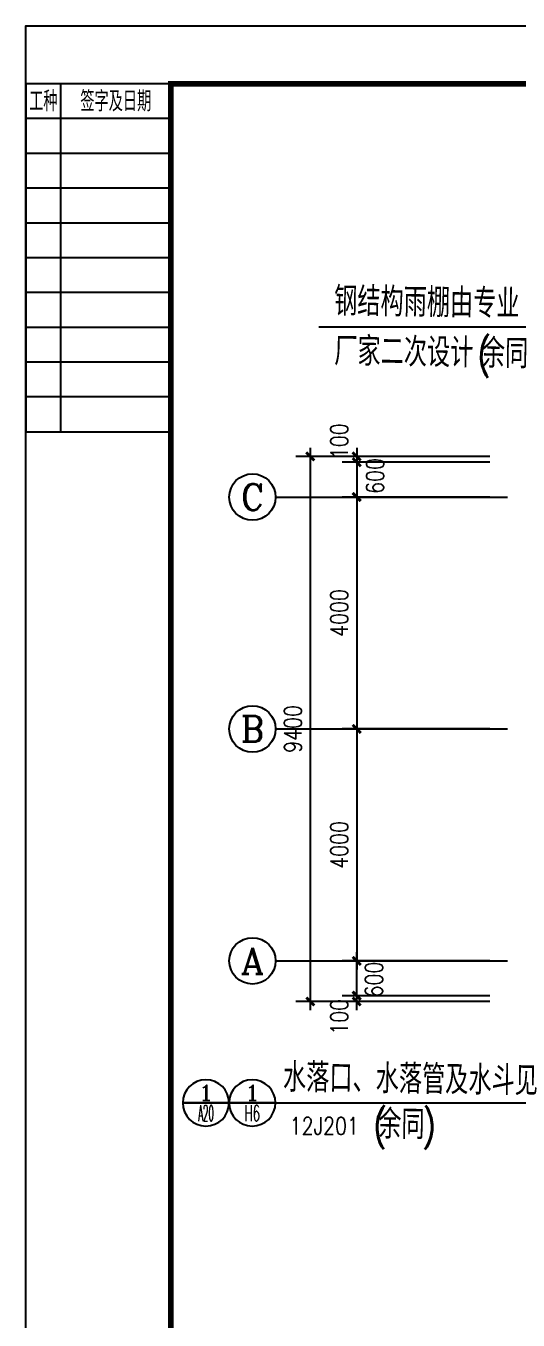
# Model space of a CAD drawing. Extents: x 535358 to 858566, y -185481 to -98609.
# Drawn here: x 774197 to 782692, y -142580 to -120258 of the extents above; entities that cross this region are included whole.
import ezdxf
from ezdxf.enums import TextEntityAlignment as Align

# ---------------------------------------------------------------- set-up
doc = ezdxf.new("R2010")
doc.units = 0
doc.header["$LTSCALE"] = 1000
doc.header["$MEASUREMENT"] = 0
doc.layers.get('0').update_dxf_attribs({"linetype": 'CONTINUOUS'})
doc.layers.get('DEFPOINTS').update_dxf_attribs({"linetype": 'CONTINUOUS'})
for name, color, linetype in [('1', 3, 'CONTINUOUS'), ('AXIS', 3, 'CONTINUOUS'), ('AXIS_TEXT', 3, 'CONTINUOUS'), ('LEVL', 3, 'CONTINUOUS'), ('PUB_SYMB', 3, 'CONTINUOUS'), ('PUB_TITLE', 4, 'CONTINUOUS'), ('WINDOW_TEXT', 7, 'CONTINUOUS')]:
    doc.layers.add(name, color=color, linetype=linetype)
doc.styles.add('_HZTXT', font='txt.shx', dxfattribs={"width": 0.8, "bigfont": 'HZTXT.shx'})
doc.styles.add('COMP', font='COMPLEX.shx', dxfattribs={"bigfont": 'hztxt'})
doc.styles.add('COMPLEX', font='COMPLEX.shx')
doc.styles.add('dim_font', font='SIMPLEX.shx', dxfattribs={"width": 0.8})
doc.dimstyles.new('DIMN', dxfattribs={"dimtxt": 300, "dimasz": 100, "dimexe": 250, "dimexo": 300, "dimgap": 0, "dimtad": 0, "dimdec": 0, "dimzin": 0, "dimdsep": 46, "dimtxsty": 'dim_font', "dimblk": 'ARCHTICK', "dimcen": 0.09, "dimdle": 150, "dimclrt": 7, "dimazin": 0, "dimtfac": 1, "dimtdec": 0, "dimtix": 1, "dimtmove": 2, "dimatfit": 3, "dimldrblk": 'ARCHTICK', "dimfxl": 1, "dimtvp": 1, "dimtolj": 1, "dimtzin": 0, "dimarcsym": 0})

# ---------------------------------------------------------------- blocks, each defined once
blk = doc.blocks.new('_axiso')
blk.add_circle((0, 0), 0.5)
at = {"layer": 'AXIS_TEXT', "style": 'COMPLEX', "width": 1.041667}
blk.add_attdef('A', text='', height=0.56, dxfattribs=at).set_placement((-0.25, -0.28), (0.25, -0.28), align=Align.FIT)
blk = doc.blocks.new('_archtick')
at = {"const_width": 0.5}
blk.add_lwpolyline([(-0.7, -0.7), (0.7, 0.7)], dxfattribs=at)
blk = doc.blocks.new('*D781')
at = {"layer": 'AXIS', "color": 0, "lineweight": -2, "transparency": 16777216}
for p, q in [((779906, -128234), (779906, -132534)), ((782206, -128384), (779656, -128384)), ((782206, -132384), (779656, -132384))]:
    blk.add_line(p, q, dxfattribs=at)
at = {"layer": 'DEFPOINTS', "color": 0, "transparency": 16777216}
for p in [(782506, -128384), (779906, -132384), (782506, -132384)]:
    blk.add_point(p, dxfattribs=at)
at = {"layer": 'AXIS', "color": 0, "lineweight": -2, "transparency": 16777216, "xscale": 100, "yscale": 100, "zscale": 100}
for p, rotation in [((779906, -128384), 90), ((779906, -132384), 270)]:
    blk.add_blockref('_archtick', p, dxfattribs=dict(at, rotation=rotation))
at = {"layer": 'AXIS', "color": 7, "transparency": 16777216, "insert": (779606, -130384), "char_height": 300, "attachment_point": 5, "rotation": 90, "style": 'dim_font'}
blk.add_mtext('\\A1;4000', dxfattribs=at)
blk = doc.blocks.new('*D782')
at = {"layer": 'AXIS', "color": 0, "lineweight": -2, "transparency": 16777216}
for p, q in [((779906, -132234), (779906, -136534)), ((782206, -132384), (779656, -132384)), ((782206, -136384), (779656, -136384))]:
    blk.add_line(p, q, dxfattribs=at)
at = {"layer": 'DEFPOINTS', "color": 0, "transparency": 16777216}
for p in [(782506, -132384), (779906, -136384), (782506, -136384)]:
    blk.add_point(p, dxfattribs=at)
at = {"layer": 'AXIS', "color": 0, "lineweight": -2, "transparency": 16777216, "xscale": 100, "yscale": 100, "zscale": 100}
for p, rotation in [((779906, -132384), 90), ((779906, -136384), 270)]:
    blk.add_blockref('_archtick', p, dxfattribs=dict(at, rotation=rotation))
at = {"layer": 'AXIS', "color": 7, "transparency": 16777216, "insert": (779606, -134384), "char_height": 300, "attachment_point": 5, "rotation": 90, "style": 'dim_font'}
blk.add_mtext('\\A1;4000', dxfattribs=at)
blk = doc.blocks.new('*D783')
at = {"layer": 'AXIS', "color": 0, "lineweight": -2, "transparency": 16777216}
for p, q in [((779106, -127534), (779106, -137234)), ((782206, -127684), (778856, -127684)), ((782206, -137084), (778856, -137084))]:
    blk.add_line(p, q, dxfattribs=at)
at = {"layer": 'DEFPOINTS', "color": 0, "transparency": 16777216}
for p in [(782506, -127684), (779106, -137084), (782506, -137084)]:
    blk.add_point(p, dxfattribs=at)
at = {"layer": 'AXIS', "color": 0, "lineweight": -2, "transparency": 16777216, "xscale": 100, "yscale": 100, "zscale": 100}
for p, rotation in [((779106, -127684), 90), ((779106, -137084), 270)]:
    blk.add_blockref('_archtick', p, dxfattribs=dict(at, rotation=rotation))
at = {"layer": 'AXIS', "color": 7, "transparency": 16777216, "insert": (778806, -132384), "char_height": 300, "attachment_point": 5, "rotation": 90, "style": 'dim_font'}
blk.add_mtext('\\A1;9400', dxfattribs=at)
blk = doc.blocks.new('*D784')
at = {"layer": 'AXIS', "color": 0, "lineweight": -2, "transparency": 16777216}
for p, q in [((779906, -127634), (779906, -128534)), ((782206, -127784), (779656, -127784)), ((782206, -128384), (779656, -128384))]:
    blk.add_line(p, q, dxfattribs=at)
at = {"layer": 'DEFPOINTS', "color": 0, "transparency": 16777216}
for p in [(782506, -127784), (779906, -128384), (782506, -128384)]:
    blk.add_point(p, dxfattribs=at)
at = {"layer": 'AXIS', "color": 0, "lineweight": -2, "transparency": 16777216, "xscale": 100, "yscale": 100, "zscale": 100}
for p, rotation in [((779906, -127784), 90), ((779906, -128384), 270)]:
    blk.add_blockref('_archtick', p, dxfattribs=dict(at, rotation=rotation))
at = {"layer": 'AXIS', "color": 7, "transparency": 16777216, "insert": (780223, -128021), "char_height": 300, "attachment_point": 5, "rotation": 90, "style": 'dim_font'}
blk.add_mtext('\\A1;600', dxfattribs=at)
blk = doc.blocks.new('*D785')
at = {"layer": 'AXIS', "color": 0, "lineweight": -2, "transparency": 16777216}
for p, q in [((779906, -137134), (779906, -136234)), ((782206, -136384), (779656, -136384)), ((782206, -136984), (779656, -136984))]:
    blk.add_line(p, q, dxfattribs=at)
at = {"layer": 'DEFPOINTS', "color": 0, "transparency": 16777216}
for p in [(779906, -136384), (782506, -136384), (782506, -136984)]:
    blk.add_point(p, dxfattribs=at)
at = {"layer": 'AXIS', "color": 0, "lineweight": -2, "transparency": 16777216, "xscale": 100, "yscale": 100, "zscale": 100}
for p, rotation in [((779906, -136384), 90), ((779906, -136984), 270)]:
    blk.add_blockref('_archtick', p, dxfattribs=dict(at, rotation=rotation))
at = {"layer": 'AXIS', "color": 7, "transparency": 16777216, "insert": (780205, -136706), "char_height": 300, "attachment_point": 5, "rotation": 90, "style": 'dim_font'}
blk.add_mtext('\\A1;600', dxfattribs=at)
blk = doc.blocks.new('*D811')
at = {"layer": 'AXIS', "color": 0, "lineweight": -2, "transparency": 16777216}
for p, q in [((779906, -127534), (779906, -127934)), ((782206, -127684), (779656, -127684)), ((782206, -127784), (779656, -127784))]:
    blk.add_line(p, q, dxfattribs=at)
at = {"layer": 'DEFPOINTS', "color": 0, "transparency": 16777216}
for p in [(779906, -127784), (782506, -127684), (782506, -127784)]:
    blk.add_point(p, dxfattribs=at)
at = {"layer": 'AXIS', "color": 0, "lineweight": -2, "transparency": 16777216, "xscale": 100, "yscale": 100, "zscale": 100}
for p, rotation in [((779906, -127684), 90), ((779906, -127784), 270)]:
    blk.add_blockref('_archtick', p, dxfattribs=dict(at, rotation=rotation))
at = {"layer": 'AXIS', "color": 7, "transparency": 16777216, "insert": (779606, -127421), "char_height": 300, "attachment_point": 5, "rotation": 90, "style": 'dim_font'}
blk.add_mtext('\\A1;100', dxfattribs=at)
blk = doc.blocks.new('*D812')
at = {"layer": 'AXIS', "color": 0, "lineweight": -2, "transparency": 16777216}
for p, q in [((782206, -136984), (779656, -136984)), ((779906, -137234), (779906, -136834)), ((782206, -137084), (779656, -137084))]:
    blk.add_line(p, q, dxfattribs=at)
at = {"layer": 'DEFPOINTS', "color": 0, "transparency": 16777216}
for p in [(779906, -136984), (782506, -136984), (782506, -137084)]:
    blk.add_point(p, dxfattribs=at)
at = {"layer": 'AXIS', "color": 0, "lineweight": -2, "transparency": 16777216, "xscale": 100, "yscale": 100, "zscale": 100}
for p, rotation in [((779906, -136984), 90), ((779906, -137084), 270)]:
    blk.add_blockref('_archtick', p, dxfattribs=dict(at, rotation=rotation))
at = {"layer": 'AXIS', "color": 7, "transparency": 16777216, "insert": (779606, -137348), "char_height": 300, "attachment_point": 5, "rotation": 90, "style": 'dim_font'}
blk.add_mtext('\\A1;100', dxfattribs=at)
blk = doc.blocks.new('_index')
blk.add_line((-0.5, 0), (0.5, 0))
blk.add_circle((0, 0), 0.5)
at = {"style": 'COMP'}
for tag, width, p, p2 in [('1', 2.333333, (-0.17, 0.05), (0.17, 0.05)), ('-', 1.166667, (-0.17, -0.39), (0.17, -0.39))]:
    blk.add_attdef(tag, text='', height=0.34, dxfattribs=dict(at, width=width)).set_placement(p, p2, align=Align.FIT)

msp = doc.modelspace()

# ---------------------------------------------------------------- linework, layer by layer
for p, q in [((774797.1, -121258.4), (774797.1, -127258.4)), ((776697.1, -121858.4), (774197.1, -121858.4)), ((776697.1, -122458.4), (774197.1, -122458.4)), ((776697.1, -123058.4), (774197.1, -123058.4)), ((776697.1, -123658.4), (774197.1, -123658.4)), ((776697.1, -124258.4), (774197.1, -124258.4)), ((776697.1, -124858.4), (774197.1, -124858.4)), ((776697.1, -125458.4), (774197.1, -125458.4)), ((776697.1, -126058.4), (774197.1, -126058.4)), ((776697.1, -126658.4), (774197.1, -126658.4))]:
    msp.add_line(p, q)
msp.add_lwpolyline([(774197.1, -121258.4), (774197.1, -127258.4), (776697.1, -127258.4), (776697.1, -121258.4)], close=True)
at = {"layer": '1'}
for p, q in [((779254.5, -125448.5), (783459, -125448.5)), ((776904.8, -138833.9), (783103, -138833.9))]:
    msp.add_line(p, q, dxfattribs=at)
at = {"layer": 'AXIS'}
for p, q in [((778506.3, -128384.5), (782506.3, -128384.5)), ((778506.3, -132384.5), (782506.3, -132384.5)), ((778506.3, -136384.5), (782506.3, -136384.5))]:
    msp.add_line(p, q, dxfattribs=at)
at = {"layer": 'PUB_TITLE'}
msp.add_lwpolyline([(774197.1, -162258.4), (774197.1, -120258.4), (833597.1, -120258.4), (833597.1, -162258.4)], close=True, dxfattribs=at)
at = {"layer": 'PUB_TITLE', "const_width": 100}
msp.add_lwpolyline([(776697.1, -161258.4), (832597.1, -161258.4), (832597.1, -121258.4), (776697.1, -121258.4)], close=True, dxfattribs=at)

# ---------------------------------------------------------------- block references
at = {"layer": 'AXIS'}
ref = msp.add_blockref('_axiso', (778106.3, -128384.5), dxfattribs=dict(at, xscale=800, yscale=800, zscale=800))
ref.add_attrib('A', 'C', dxfattribs={"layer": 'AXIS_TEXT', "height": 448, "style": 'COMPLEX', "width": 1.25}).set_placement((777906.3, -128608.5), (778306.3, -128608.5), align=Align.FIT)
ref = msp.add_blockref('_axiso', (778106.3, -132384.5), dxfattribs=dict(at, xscale=800, yscale=800, zscale=800))
ref.add_attrib('A', 'B', dxfattribs={"layer": 'AXIS_TEXT', "height": 448, "style": 'COMPLEX', "width": 1.102941}).set_placement((777906.3, -132608.5), (778306.3, -132608.5), align=Align.FIT)
at = {"layer": 'AXIS', "xscale": 800, "yscale": 800, "zscale": 800}
msp.add_blockref('_axiso', (778106.3, -136384.5), dxfattribs=at).add_auto_attribs({'A': 'A'})
at = {"layer": 'PUB_SYMB'}
ref = msp.add_blockref('_index', (777304.8, -138833.9), dxfattribs=dict(at, xscale=-799.9999999969732, yscale=799.9999999971187, zscale=799.9999999970896))
ref.add_attrib('1', '1', dxfattribs={"layer": '0', "height": 272, "style": 'COMP', "width": 2.333333}).set_placement((777168.8, -138793.9), (777440.8, -138793.9), align=Align.FIT)
ref.add_attrib('-', 'A20', dxfattribs={"layer": '0', "height": 272, "style": 'COMP', "width": 0.381818}).set_placement((777168.8, -139145.9), (777440.8, -139145.9), align=Align.FIT)
ref = msp.add_blockref('_index', (778104.8, -138833.9), dxfattribs=dict(at, xscale=-799.9999999969732, yscale=799.9999999971187, zscale=799.9999999970896))
ref.add_attrib('1', '1', dxfattribs={"layer": '0', "height": 272, "style": 'COMP', "width": 2.333333}).set_placement((777968.8, -138793.9), (778240.8, -138793.9), align=Align.FIT)
ref.add_attrib('-', 'H6', dxfattribs={"layer": '0', "height": 272, "style": 'COMP', "width": 0.552632}).set_placement((777968.8, -139145.9), (778240.8, -139145.9), align=Align.FIT)

# ---------------------------------------------------------------- texts
at = {"style": '_HZTXT', "width": 0.7}
for s, p in [('工种', (774254.7, -121733.4)), ('签字及日期', (775136.1, -121733.4))]:
    msp.add_text(s, height=350, dxfattribs=at).set_placement(p)
at = {"layer": 'LEVL', "color": 7, "style": 'dim_font', "width": 0.8}
msp.add_text('12J201', height=300, dxfattribs=at).set_placement((778750.3, -139380.5))
at = {"layer": 'WINDOW_TEXT', "style": '_HZTXT', "width": 0.8}
for s, p in [('钢结构雨棚由专业', (779513.5, -125254.4)), ('厂家二次设计', (779516.6, -126114)), ('(', (781985.9, -126159.8)), ('余同', (782062.2, -126152.7)), ('水落口、水落管及水斗见', (778631.3, -138639.8)), ('(', (780188.3, -139464.6)), ('余同', (780274.6, -139446.6)), (')', (781032.5, -139470.4))]:
    msp.add_text(s, height=500, rotation=359.14815, dxfattribs=at).set_placement(p)

# ---------------------------------------------------------------- dimensions: what is measured, and where the dimension line sits
at = {"layer": 'AXIS'}
for base, p1, p2, angle, picture, middle in [((779906.3, -127784.5), (782506.3, -127684.5), (782506.3, -127784.5), 270, '*D811', (779606.3, -127421.3)), ((779906.3, -128384.5), (782506.3, -127784.5), (782506.3, -128384.5), 270, '*D784', (780223.5, -128021.3)), ((779906.3, -136384.5), (782506.3, -136984.5), (782506.3, -136384.5), 90, '*D785', (780204.6, -136706.1)), ((779906.3, -136984.5), (782506.3, -137084.5), (782506.3, -136984.5), 90, '*D812', (779606.3, -137347.6))]:
    dim = msp.add_linear_dim(base=base, p1=p1, p2=p2, angle=angle, dimstyle='DIMN', dxfattribs=at)
    dim.commit()
    dim.dimension.update_dxf_attribs({"geometry": picture, "text_midpoint": middle, "dimtype": 160})
for base, p1, p2, picture, middle in [((779106.3, -137084.5), (782506.3, -127684.5), (782506.3, -137084.5), '*D783', (778806.3, -132384.5)), ((779906.3, -132384.5), (782506.3, -128384.5), (782506.3, -132384.5), '*D781', (779606.3, -130384.5)), ((779906.3, -136384.5), (782506.3, -132384.5), (782506.3, -136384.5), '*D782', (779606.3, -134384.5))]:
    dim = msp.add_linear_dim(base=base, p1=p1, p2=p2, angle=270, dimstyle='DIMN', dxfattribs=at)
    dim.commit()
    dim.dimension.update_dxf_attribs({"geometry": picture, "text_midpoint": middle})

doc.saveas('drawing.dxf')
